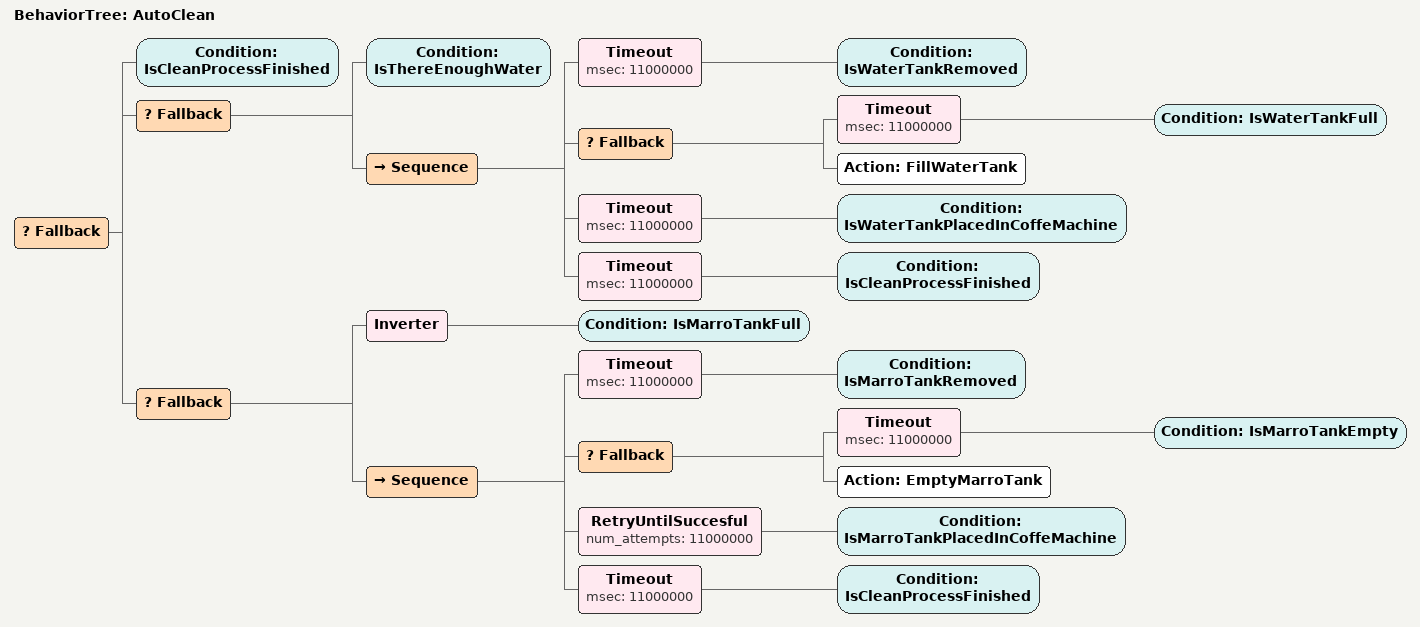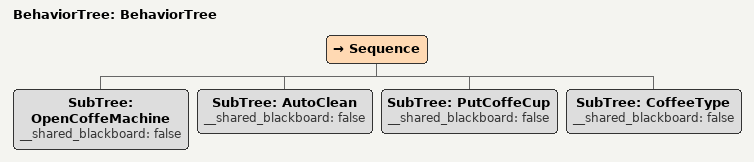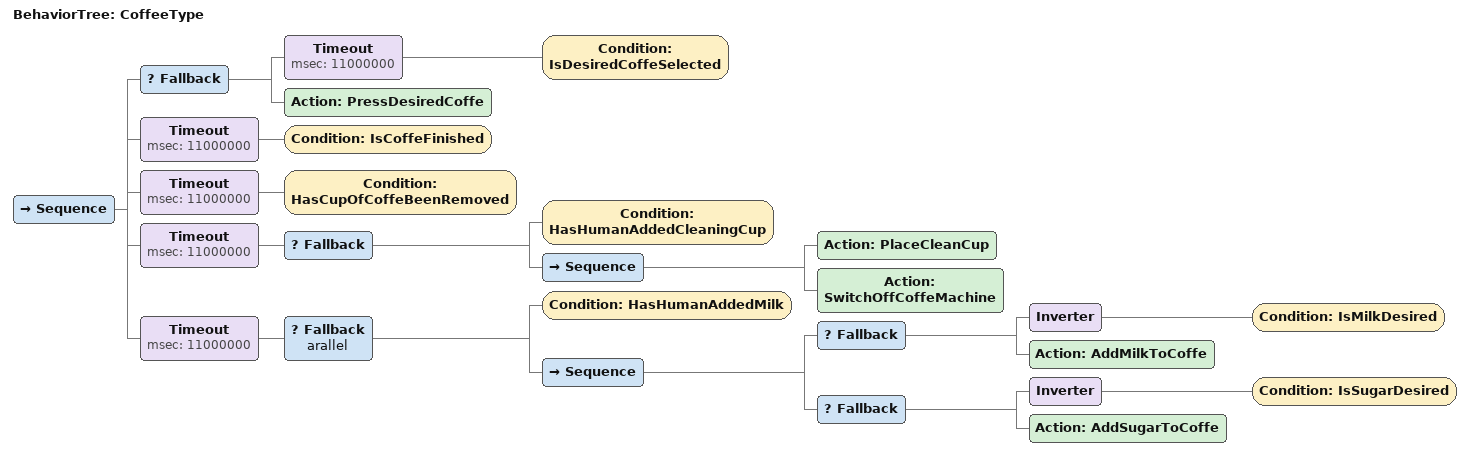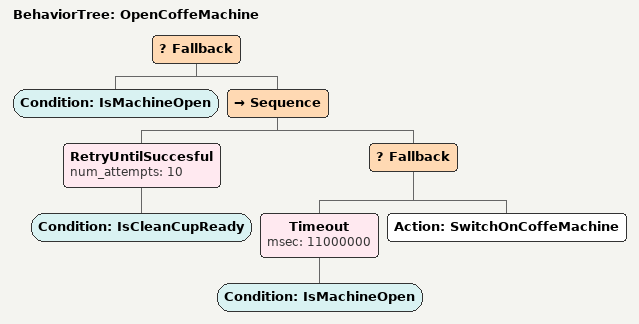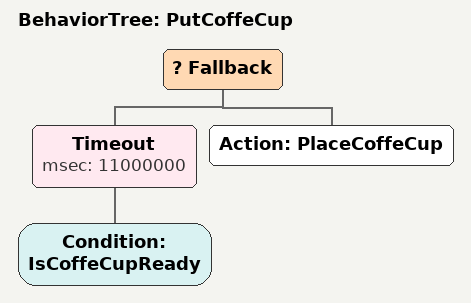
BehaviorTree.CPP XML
<?xml version="1.0"?>
<root main_tree_to_execute="BehaviorTree">
    <BehaviorTree ID="AutoClean">
        <Fallback>
            <Condition ID="IsCleanProcessFinished"/>
            <Fallback>
                <Condition ID="IsThereEnoughWater"/>
                <Sequence>
                    <Timeout msec="11000000">
                        <Condition ID="IsWaterTankRemoved"/>
                    </Timeout>
                    <Fallback>
                        <Timeout msec="11000000">
                            <Condition ID="IsWaterTankFull"/>
                        </Timeout>
                        <Action ID="FillWaterTank"/>
                    </Fallback>
                    <Timeout msec="11000000">
                        <Condition ID="IsWaterTankPlacedInCoffeMachine"/>
                    </Timeout>
                    <Timeout msec="11000000">
                        <Condition ID="IsCleanProcessFinished"/>
                    </Timeout>
                </Sequence>
            </Fallback>
            <Fallback>
                <Inverter>
                    <Condition ID="IsMarroTankFull"/>
                </Inverter>
                <Sequence>
                    <Timeout msec="11000000">
                        <Condition ID="IsMarroTankRemoved"/>
                    </Timeout>
                    <Fallback>
                        <Timeout msec="11000000">
                            <Condition ID="IsMarroTankEmpty"/>
                        </Timeout>
                        <Action ID="EmptyMarroTank"/>
                    </Fallback>
                    <RetryUntilSuccesful num_attempts="11000000">
                        <Condition ID="IsMarroTankPlacedInCoffeMachine"/>
                    </RetryUntilSuccesful>
                    <Timeout msec="11000000">
                        <Condition ID="IsCleanProcessFinished"/>
                    </Timeout>
                </Sequence>
            </Fallback>
        </Fallback>
    </BehaviorTree>
    <BehaviorTree ID="BehaviorTree">
        <Sequence>
            <SubTree ID="OpenCoffeMachine" __shared_blackboard="false"/>
            <SubTree ID="AutoClean" __shared_blackboard="false"/>
            <SubTree ID="PutCoffeCup" __shared_blackboard="false"/>
            <SubTree ID="CoffeeType" __shared_blackboard="false"/>
        </Sequence>
    </BehaviorTree>
    <BehaviorTree ID="CoffeeType">
        <Sequence>
            <Fallback>
                <Timeout msec="11000000">
                    <Condition ID="IsDesiredCoffeSelected"/>
                </Timeout>
                <Action ID="PressDesiredCoffe"/>
            </Fallback>
            <Timeout msec="11000000">
                <Condition ID="IsCoffeFinished"/>
            </Timeout>
            <Timeout msec="11000000">
                <Condition ID="HasCupOfCoffeBeenRemoved"/>
            </Timeout>
            <Timeout msec="11000000">
                <Fallback>
                    <Condition ID="HasHumanAddedCleaningCup"/>
                    <Sequence>
                        <Action ID="PlaceCleanCup"/>
                        <Action ID="SwitchOffCoffeMachine"/>
                    </Sequence>
                </Fallback>
            </Timeout>
            <Timeout msec="11000000">
                <Fallback name="arallel">
                    <Condition ID="HasHumanAddedMilk"/>
                    <Sequence>
                        <Fallback>
                            <Inverter>
                                <Condition ID="IsMilkDesired"/>
                            </Inverter>
                            <Action ID="AddMilkToCoffe"/>
                        </Fallback>
                        <Fallback>
                            <Inverter>
                                <Condition ID="IsSugarDesired"/>
                            </Inverter>
                            <Action ID="AddSugarToCoffe"/>
                        </Fallback>
                    </Sequence>
                </Fallback>
            </Timeout>
        </Sequence>
    </BehaviorTree>
    <BehaviorTree ID="OpenCoffeMachine">
        <Fallback>
            <Condition ID="IsMachineOpen"/>
            <Sequence>
                <RetryUntilSuccesful num_attempts="10">
                    <Condition ID="IsCleanCupReady"/>
                </RetryUntilSuccesful>
                <Fallback>
                    <Timeout msec="11000000">
                        <Condition ID="IsMachineOpen"/>
                    </Timeout>
                    <Action ID="SwitchOnCoffeMachine"/>
                </Fallback>
            </Sequence>
        </Fallback>
    </BehaviorTree>
    <BehaviorTree ID="PutCoffeCup">
        <Fallback>
            <Timeout msec="11000000">
                <Condition ID="IsCoffeCupReady"/>
            </Timeout>
            <Action ID="PlaceCoffeCup"/>
        </Fallback>
    </BehaviorTree>
</root>
